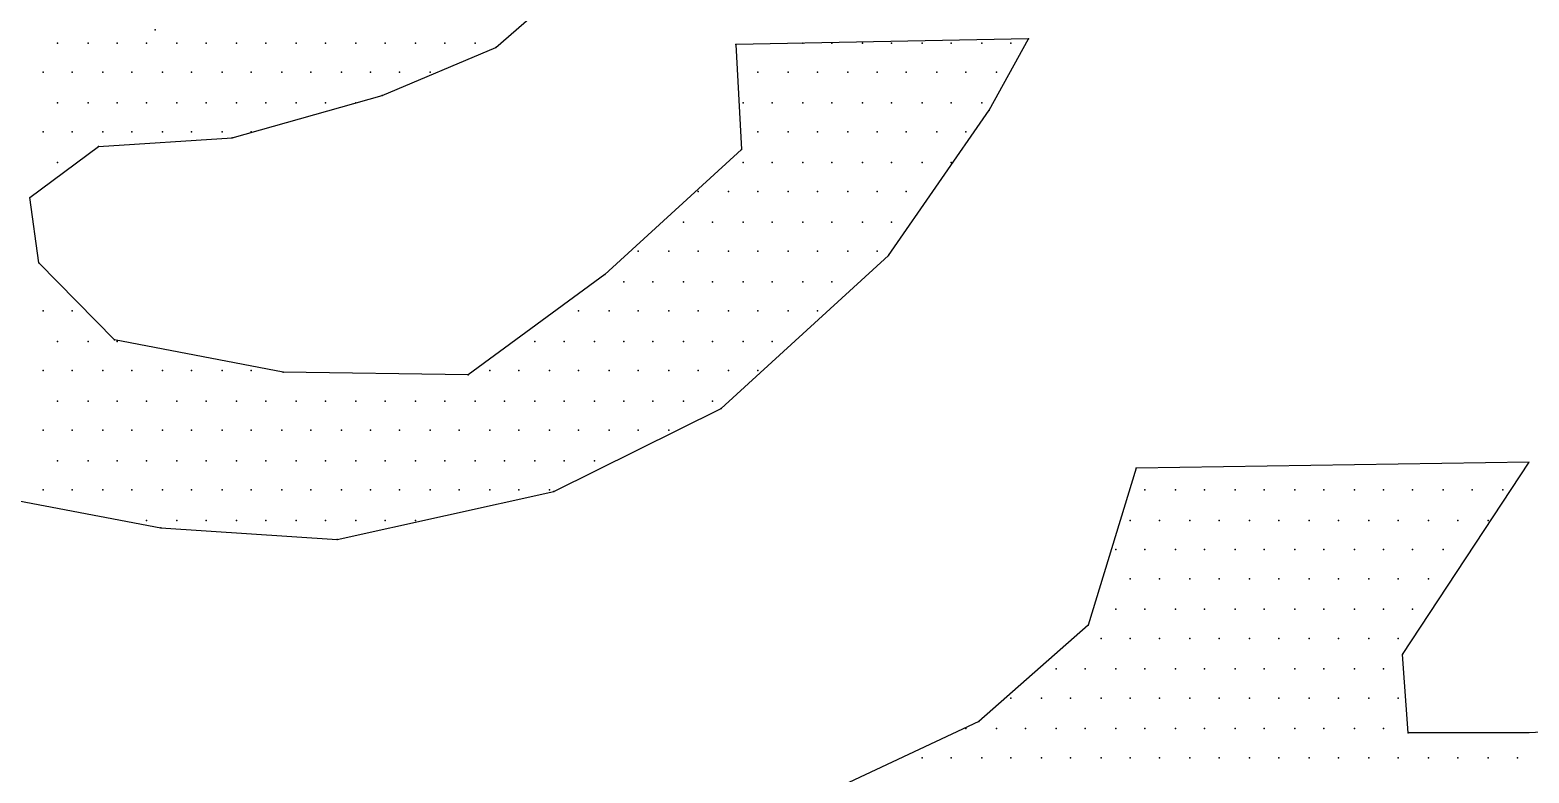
# Model space of a CAD drawing. Extents: x 180421 to 182279, y 668879 to 669787.
# Drawn here: x 181690.8 to 181696.23, y 669728.03 to 669730.72 of the extents above; entities that cross this region are included whole.
import ezdxf

# ---------------------------------------------------------------- set-up
doc = ezdxf.new("R2010")
doc.units = 0
doc.header["$LTSCALE"] = 2.5
doc.header["$MEASUREMENT"] = 0
doc.layers.add('KOTERET', color=1, linetype='CONTINUOUS')

msp = doc.modelspace()

# ---------------------------------------------------------------- linework, layer by layer
at = {"layer": 'KOTERET', "color": 1, "linetype": 'Continuous'}
msp.add_lwpolyline([(181659.6281, 669703.3352, 0.049045), (181670.0736, 669702.5857, 0.072972), (181685.3802, 669705.2459, 0.125195), (181695.1659, 669710.5821, 0.103069), (181700.5022, 669718.1035, 0.035565), (181700.8558, 669719.6289, 0.105225), (181700.613, 669724.2104, 0.105504), (181695.8363, 669731.4837, 0.107235), (181688.3729, 669736.2235, 0.064474), (181675.8901, 669739.6648, 0.055181), (181664.8007, 669739.9973, 0.081162), (181651.7742, 669737.3213, 0.05669), (181643.498, 669733.0354, 0.171614), (181637.4545, 669726.0102, 0.076301), (181636.5414, 669721.8932, 0.117637), (181638.0087, 669715.6122, 0.130118), (181642.7116, 669710.276, 0.070334), (181652.3812, 669705.1773, 0.047983), (181659.6281, 669703.3352)], format="xyb", dxfattribs=at)
at = {"layer": 'KOTERET', "color": 2, "linetype": 'Continuous'}
for points in [[(181692.4846, 669730.6603), (181692.8172, 669730.9506)], [(181690.8959, 669730.6761), (181690.8959, 669730.6761)], [(181691.0067, 669730.6761), (181691.0067, 669730.6761)], [(181691.1123, 669730.6761), (181691.1123, 669730.6761)], [(181691.2179, 669730.6761), (181691.2179, 669730.6761)], [(181691.3287, 669730.6761), (181691.3287, 669730.6761)], [(181691.4343, 669730.6761), (181691.4343, 669730.6761)], [(181691.5451, 669730.6761), (181691.5451, 669730.6761)], [(181691.6507, 669730.6761), (181691.6507, 669730.6761)], [(181691.7615, 669730.6761), (181691.7615, 669730.6761)], [(181691.8671, 669730.6761), (181691.8671, 669730.6761)], [(181691.9779, 669730.6761), (181691.9779, 669730.6761)], [(181692.0729, 669730.4861), (181692.4846, 669730.6603)], [(181692.0835, 669730.6761), (181692.0835, 669730.6761)], [(181692.1943, 669730.6761), (181692.1943, 669730.6761)], [(181692.2999, 669730.6761), (181692.2999, 669730.6761)], [(181692.4107, 669730.6761), (181692.4107, 669730.6761)], [(181694.4164, 669730.6919), (181693.3555, 669730.6708)], [(181693.3555, 669730.6708), (181693.3766, 669730.2908)], [(181693.5983, 669730.6761), (181693.5983, 669730.6761)], [(181693.7039, 669730.6761), (181693.7039, 669730.6761)], [(181693.8147, 669730.6761), (181693.8147, 669730.6761)], [(181693.9203, 669730.6761), (181693.9203, 669730.6761)], [(181694.0311, 669730.6761), (181694.0311, 669730.6761)], [(181694.1367, 669730.6761), (181694.1367, 669730.6761)], [(181694.2475, 669730.6761), (181694.2475, 669730.6761)], [(181694.2739, 669730.4333), (181694.4164, 669730.6919)], [(181694.3531, 669730.6761), (181694.3531, 669730.6761)], [(181694.4164, 669730.6919), (181694.4164, 669730.6919)], [(181690.8431, 669730.5705), (181690.8431, 669730.5705)], [(181690.9487, 669730.5705), (181690.9487, 669730.5705)], [(181691.0595, 669730.5705), (181691.0595, 669730.5705)], [(181691.1651, 669730.5705), (181691.1651, 669730.5705)], [(181691.2759, 669730.5705), (181691.2759, 669730.5705)], [(181691.3815, 669730.5705), (181691.3815, 669730.5705)], [(181691.4923, 669730.5705), (181691.4923, 669730.5705)], [(181691.5979, 669730.5705), (181691.5979, 669730.5705)], [(181691.7087, 669730.5705), (181691.7087, 669730.5705)], [(181691.8143, 669730.5705), (181691.8143, 669730.5705)], [(181691.9251, 669730.5705), (181691.9251, 669730.5705)], [(181692.0307, 669730.5705), (181692.0307, 669730.5705)], [(181692.1363, 669730.5705), (181692.1363, 669730.5705)], [(181692.2471, 669730.5705), (181692.2471, 669730.5705)], [(181693.4347, 669730.5705), (181693.4347, 669730.5705)], [(181693.5455, 669730.5705), (181693.5455, 669730.5705)], [(181693.6511, 669730.5705), (181693.6511, 669730.5705)], [(181693.7619, 669730.5705), (181693.7619, 669730.5705)], [(181693.8675, 669730.5705), (181693.8675, 669730.5705)], [(181693.9731, 669730.5705), (181693.9731, 669730.5705)], [(181694.0839, 669730.5705), (181694.0839, 669730.5705)], [(181694.1895, 669730.5705), (181694.1895, 669730.5705)], [(181694.3003, 669730.5705), (181694.3003, 669730.5705)], [(181690.8959, 669730.4597), (181690.8959, 669730.4597)], [(181691.0067, 669730.4597), (181691.0067, 669730.4597)], [(181691.1123, 669730.4597), (181691.1123, 669730.4597)], [(181691.2179, 669730.4597), (181691.2179, 669730.4597)], [(181691.3287, 669730.4597), (181691.3287, 669730.4597)], [(181691.4343, 669730.4597), (181691.4343, 669730.4597)], [(181691.5293, 669730.333), (181692.0729, 669730.4861)], [(181691.5451, 669730.4597), (181691.5451, 669730.4597)], [(181691.6507, 669730.4597), (181691.6507, 669730.4597)], [(181691.7615, 669730.4597), (181691.7615, 669730.4597)], [(181691.8671, 669730.4597), (181691.8671, 669730.4597)], [(181691.9779, 669730.4597), (181691.9779, 669730.4597)], [(181693.3819, 669730.4597), (181693.3819, 669730.4597)], [(181693.4875, 669730.4597), (181693.4875, 669730.4597)], [(181693.5983, 669730.4597), (181693.5983, 669730.4597)], [(181693.7039, 669730.4597), (181693.7039, 669730.4597)], [(181693.8147, 669730.4597), (181693.8147, 669730.4597)], [(181693.9203, 669730.4597), (181693.9203, 669730.4597)], [(181694.0311, 669730.4597), (181694.0311, 669730.4597)], [(181694.1367, 669730.4597), (181694.1367, 669730.4597)], [(181694.2475, 669730.4597), (181694.2475, 669730.4597)], [(181693.9097, 669729.9055), (181694.2739, 669730.4333)], [(181690.8431, 669730.3541), (181690.8431, 669730.3541)], [(181690.9487, 669730.3541), (181690.9487, 669730.3541)], [(181691.0437, 669730.3014), (181691.5293, 669730.333)], [(181691.0595, 669730.3541), (181691.0595, 669730.3541)], [(181691.1651, 669730.3541), (181691.1651, 669730.3541)], [(181691.2759, 669730.3541), (181691.2759, 669730.3541)], [(181691.3815, 669730.3541), (181691.3815, 669730.3541)], [(181691.4923, 669730.3541), (181691.4923, 669730.3541)], [(181691.5979, 669730.3541), (181691.5979, 669730.3541)], [(181693.4347, 669730.3541), (181693.4347, 669730.3541)], [(181693.5455, 669730.3541), (181693.5455, 669730.3541)], [(181693.6511, 669730.3541), (181693.6511, 669730.3541)], [(181693.7619, 669730.3541), (181693.7619, 669730.3541)], [(181693.8675, 669730.3541), (181693.8675, 669730.3541)], [(181693.9731, 669730.3541), (181693.9731, 669730.3541)], [(181694.0839, 669730.3541), (181694.0839, 669730.3541)], [(181694.1895, 669730.3541), (181694.1895, 669730.3541)], [(181690.7956, 669730.1166), (181691.0437, 669730.3014)], [(181693.3766, 669730.2908), (181692.8805, 669729.8369)], [(181690.8959, 669730.2433), (181690.8959, 669730.2433)], [(181693.3819, 669730.2433), (181693.3819, 669730.2433)], [(181693.4875, 669730.2433), (181693.4875, 669730.2433)], [(181693.5983, 669730.2433), (181693.5983, 669730.2433)], [(181693.7039, 669730.2433), (181693.7039, 669730.2433)], [(181693.8147, 669730.2433), (181693.8147, 669730.2433)], [(181693.9203, 669730.2433), (181693.9203, 669730.2433)], [(181694.0311, 669730.2433), (181694.0311, 669730.2433)], [(181694.1367, 669730.2433), (181694.1367, 669730.2433)], [(181690.8273, 669729.8791), (181690.7956, 669730.1166)], [(181693.2183, 669730.1377), (181693.2183, 669730.1377)], [(181693.3291, 669730.1377), (181693.3291, 669730.1377)], [(181693.4347, 669730.1377), (181693.4347, 669730.1377)], [(181693.5455, 669730.1377), (181693.5455, 669730.1377)], [(181693.6511, 669730.1377), (181693.6511, 669730.1377)], [(181693.7619, 669730.1377), (181693.7619, 669730.1377)], [(181693.8675, 669730.1377), (181693.8675, 669730.1377)], [(181693.9731, 669730.1377), (181693.9731, 669730.1377)], [(181693.1655, 669730.0269), (181693.1655, 669730.0269)], [(181693.2711, 669730.0269), (181693.2711, 669730.0269)], [(181693.3819, 669730.0269), (181693.3819, 669730.0269)], [(181693.4875, 669730.0269), (181693.4875, 669730.0269)], [(181693.5983, 669730.0269), (181693.5983, 669730.0269)], [(181693.7039, 669730.0269), (181693.7039, 669730.0269)], [(181693.8147, 669730.0269), (181693.8147, 669730.0269)], [(181693.9203, 669730.0269), (181693.9203, 669730.0269)], [(181693.0019, 669729.9213), (181693.0019, 669729.9213)], [(181693.1127, 669729.9213), (181693.1127, 669729.9213)], [(181693.2183, 669729.9213), (181693.2183, 669729.9213)], [(181693.3027, 669729.3513), (181693.9097, 669729.9055)], [(181693.3291, 669729.9213), (181693.3291, 669729.9213)], [(181693.4347, 669729.9213), (181693.4347, 669729.9213)], [(181693.5455, 669729.9213), (181693.5455, 669729.9213)], [(181693.6511, 669729.9213), (181693.6511, 669729.9213)], [(181693.7619, 669729.9213), (181693.7619, 669729.9213)], [(181693.8675, 669729.9213), (181693.8675, 669729.9213)], [(181691.1018, 669729.5994), (181690.8273, 669729.8791)], [(181692.8805, 669729.8369), (181692.3843, 669729.4727)], [(181692.9491, 669729.8105), (181692.9491, 669729.8105)], [(181693.0547, 669729.8105), (181693.0547, 669729.8105)], [(181693.1655, 669729.8105), (181693.1655, 669729.8105)], [(181693.2711, 669729.8105), (181693.2711, 669729.8105)], [(181693.3819, 669729.8105), (181693.3819, 669729.8105)], [(181693.4875, 669729.8105), (181693.4875, 669729.8105)], [(181693.5983, 669729.8105), (181693.5983, 669729.8105)], [(181693.7039, 669729.8105), (181693.7039, 669729.8105)], [(181690.8431, 669729.7049), (181690.8431, 669729.7049)], [(181690.9487, 669729.7049), (181690.9487, 669729.7049)], [(181692.7855, 669729.7049), (181692.7855, 669729.7049)], [(181692.8963, 669729.7049), (181692.8963, 669729.7049)], [(181693.0019, 669729.7049), (181693.0019, 669729.7049)], [(181693.1127, 669729.7049), (181693.1127, 669729.7049)], [(181693.2183, 669729.7049), (181693.2183, 669729.7049)], [(181693.3291, 669729.7049), (181693.3291, 669729.7049)], [(181693.4347, 669729.7049), (181693.4347, 669729.7049)], [(181693.5455, 669729.7049), (181693.5455, 669729.7049)], [(181693.6511, 669729.7049), (181693.6511, 669729.7049)], [(181690.8959, 669729.5941), (181690.8959, 669729.5941)], [(181691.0067, 669729.5941), (181691.0067, 669729.5941)], [(181691.714, 669729.4832), (181691.1018, 669729.5994)], [(181691.1123, 669729.5941), (181691.1123, 669729.5941)], [(181692.6271, 669729.5941), (181692.6271, 669729.5941)], [(181692.7327, 669729.5941), (181692.7327, 669729.5941)], [(181692.8435, 669729.5941), (181692.8435, 669729.5941)], [(181692.9491, 669729.5941), (181692.9491, 669729.5941)], [(181693.0547, 669729.5941), (181693.0547, 669729.5941)], [(181693.1655, 669729.5941), (181693.1655, 669729.5941)], [(181693.2711, 669729.5941), (181693.2711, 669729.5941)], [(181693.3819, 669729.5941), (181693.3819, 669729.5941)], [(181693.4875, 669729.5941), (181693.4875, 669729.5941)], [(181690.8431, 669729.4885), (181690.8431, 669729.4885)], [(181690.9487, 669729.4885), (181690.9487, 669729.4885)], [(181691.0595, 669729.4885), (181691.0595, 669729.4885)], [(181691.1651, 669729.4885), (181691.1651, 669729.4885)], [(181691.2759, 669729.4885), (181691.2759, 669729.4885)], [(181691.3815, 669729.4885), (181691.3815, 669729.4885)], [(181691.4923, 669729.4885), (181691.4923, 669729.4885)], [(181691.5979, 669729.4885), (181691.5979, 669729.4885)], [(181692.3843, 669729.4727), (181691.714, 669729.4832)], [(181692.4635, 669729.4885), (181692.4635, 669729.4885)], [(181692.5691, 669729.4885), (181692.5691, 669729.4885)], [(181692.6799, 669729.4885), (181692.6799, 669729.4885)], [(181692.7855, 669729.4885), (181692.7855, 669729.4885)], [(181692.8963, 669729.4885), (181692.8963, 669729.4885)], [(181693.0019, 669729.4885), (181693.0019, 669729.4885)], [(181693.1127, 669729.4885), (181693.1127, 669729.4885)], [(181693.2183, 669729.4885), (181693.2183, 669729.4885)], [(181693.3291, 669729.4885), (181693.3291, 669729.4885)], [(181693.4347, 669729.4885), (181693.4347, 669729.4885)], [(181690.8959, 669729.3777), (181690.8959, 669729.3777)], [(181691.0067, 669729.3777), (181691.0067, 669729.3777)], [(181691.1123, 669729.3777), (181691.1123, 669729.3777)], [(181691.2179, 669729.3777), (181691.2179, 669729.3777)], [(181691.3287, 669729.3777), (181691.3287, 669729.3777)], [(181691.4343, 669729.3777), (181691.4343, 669729.3777)], [(181691.5451, 669729.3777), (181691.5451, 669729.3777)], [(181691.6507, 669729.3777), (181691.6507, 669729.3777)], [(181691.7615, 669729.3777), (181691.7615, 669729.3777)], [(181691.8671, 669729.3777), (181691.8671, 669729.3777)], [(181691.9779, 669729.3777), (181691.9779, 669729.3777)], [(181692.0835, 669729.3777), (181692.0835, 669729.3777)], [(181692.1943, 669729.3777), (181692.1943, 669729.3777)], [(181692.2999, 669729.3777), (181692.2999, 669729.3777)], [(181692.4107, 669729.3777), (181692.4107, 669729.3777)], [(181692.5163, 669729.3777), (181692.5163, 669729.3777)], [(181692.6271, 669729.3777), (181692.6271, 669729.3777)], [(181692.6958, 669729.0504), (181693.3027, 669729.3513)], [(181692.7327, 669729.3777), (181692.7327, 669729.3777)], [(181692.8435, 669729.3777), (181692.8435, 669729.3777)], [(181692.9491, 669729.3777), (181692.9491, 669729.3777)], [(181693.0547, 669729.3777), (181693.0547, 669729.3777)], [(181693.1655, 669729.3777), (181693.1655, 669729.3777)], [(181693.2711, 669729.3777), (181693.2711, 669729.3777)], [(181690.8431, 669729.2721), (181690.8431, 669729.2721)], [(181690.9487, 669729.2721), (181690.9487, 669729.2721)], [(181691.0595, 669729.2721), (181691.0595, 669729.2721)], [(181691.1651, 669729.2721), (181691.1651, 669729.2721)], [(181691.2759, 669729.2721), (181691.2759, 669729.2721)], [(181691.3815, 669729.2721), (181691.3815, 669729.2721)], [(181691.4923, 669729.2721), (181691.4923, 669729.2721)], [(181691.5979, 669729.2721), (181691.5979, 669729.2721)], [(181691.7087, 669729.2721), (181691.7087, 669729.2721)], [(181691.8143, 669729.2721), (181691.8143, 669729.2721)], [(181691.9251, 669729.2721), (181691.9251, 669729.2721)], [(181692.0307, 669729.2721), (181692.0307, 669729.2721)], [(181692.1363, 669729.2721), (181692.1363, 669729.2721)], [(181692.2471, 669729.2721), (181692.2471, 669729.2721)], [(181692.3527, 669729.2721), (181692.3527, 669729.2721)], [(181692.4635, 669729.2721), (181692.4635, 669729.2721)], [(181692.5691, 669729.2721), (181692.5691, 669729.2721)], [(181692.6799, 669729.2721), (181692.6799, 669729.2721)], [(181692.7855, 669729.2721), (181692.7855, 669729.2721)], [(181692.8963, 669729.2721), (181692.8963, 669729.2721)], [(181693.0019, 669729.2721), (181693.0019, 669729.2721)], [(181693.1127, 669729.2721), (181693.1127, 669729.2721)], [(181690.8959, 669729.1613), (181690.8959, 669729.1613)], [(181691.0067, 669729.1613), (181691.0067, 669729.1613)], [(181691.1123, 669729.1613), (181691.1123, 669729.1613)], [(181691.2179, 669729.1613), (181691.2179, 669729.1613)], [(181691.3287, 669729.1613), (181691.3287, 669729.1613)], [(181691.4343, 669729.1613), (181691.4343, 669729.1613)], [(181691.5451, 669729.1613), (181691.5451, 669729.1613)], [(181691.6507, 669729.1613), (181691.6507, 669729.1613)], [(181691.7615, 669729.1613), (181691.7615, 669729.1613)], [(181691.8671, 669729.1613), (181691.8671, 669729.1613)], [(181691.9779, 669729.1613), (181691.9779, 669729.1613)], [(181692.0835, 669729.1613), (181692.0835, 669729.1613)], [(181692.1943, 669729.1613), (181692.1943, 669729.1613)], [(181692.2999, 669729.1613), (181692.2999, 669729.1613)], [(181692.4107, 669729.1613), (181692.4107, 669729.1613)], [(181692.5163, 669729.1613), (181692.5163, 669729.1613)], [(181692.6271, 669729.1613), (181692.6271, 669729.1613)], [(181692.7327, 669729.1613), (181692.7327, 669729.1613)], [(181692.8435, 669729.1613), (181692.8435, 669729.1613)], [(181694.807, 669729.1349), (181694.6328, 669728.5648)], [(181696.2321, 669729.156), (181694.807, 669729.1349)], [(181695.7729, 669728.4593), (181696.2321, 669729.156)], [(181690.6267, 669729.0399), (181691.2707, 669728.9185)], [(181690.8431, 669729.0557), (181690.8431, 669729.0557)], [(181690.9487, 669729.0557), (181690.9487, 669729.0557)], [(181691.0595, 669729.0557), (181691.0595, 669729.0557)], [(181691.1651, 669729.0557), (181691.1651, 669729.0557)], [(181691.2759, 669729.0557), (181691.2759, 669729.0557)], [(181691.3815, 669729.0557), (181691.3815, 669729.0557)], [(181691.4923, 669729.0557), (181691.4923, 669729.0557)], [(181691.5979, 669729.0557), (181691.5979, 669729.0557)], [(181691.7087, 669729.0557), (181691.7087, 669729.0557)], [(181691.8143, 669729.0557), (181691.8143, 669729.0557)], [(181691.9093, 669728.8763), (181692.6958, 669729.0504)], [(181691.9251, 669729.0557), (181691.9251, 669729.0557)], [(181692.0307, 669729.0557), (181692.0307, 669729.0557)], [(181692.1363, 669729.0557), (181692.1363, 669729.0557)], [(181692.2471, 669729.0557), (181692.2471, 669729.0557)], [(181692.3527, 669729.0557), (181692.3527, 669729.0557)], [(181692.4635, 669729.0557), (181692.4635, 669729.0557)], [(181692.5691, 669729.0557), (181692.5691, 669729.0557)], [(181692.6799, 669729.0557), (181692.6799, 669729.0557)], [(181694.8387, 669729.0557), (181694.8387, 669729.0557)], [(181694.9495, 669729.0557), (181694.9495, 669729.0557)], [(181695.0551, 669729.0557), (181695.0551, 669729.0557)], [(181695.1659, 669729.0557), (181695.1659, 669729.0557)], [(181695.2715, 669729.0557), (181695.2715, 669729.0557)], [(181695.3823, 669729.0557), (181695.3823, 669729.0557)], [(181695.4879, 669729.0557), (181695.4879, 669729.0557)], [(181695.5987, 669729.0557), (181695.5987, 669729.0557)], [(181695.7043, 669729.0557), (181695.7043, 669729.0557)], [(181695.8099, 669729.0557), (181695.8099, 669729.0557)], [(181695.9207, 669729.0557), (181695.9207, 669729.0557)], [(181696.0263, 669729.0557), (181696.0263, 669729.0557)], [(181696.1371, 669729.0557), (181696.1371, 669729.0557)], [(181691.2179, 669728.9449), (181691.2179, 669728.9449)], [(181691.2707, 669728.9185), (181691.9093, 669728.8763)], [(181691.3287, 669728.9449), (181691.3287, 669728.9449)], [(181691.4343, 669728.9449), (181691.4343, 669728.9449)], [(181691.5451, 669728.9449), (181691.5451, 669728.9449)], [(181691.6507, 669728.9449), (181691.6507, 669728.9449)], [(181691.7615, 669728.9449), (181691.7615, 669728.9449)], [(181691.8671, 669728.9449), (181691.8671, 669728.9449)], [(181691.9779, 669728.9449), (181691.9779, 669728.9449)], [(181692.0835, 669728.9449), (181692.0835, 669728.9449)], [(181692.1943, 669728.9449), (181692.1943, 669728.9449)], [(181694.7859, 669728.9449), (181694.7859, 669728.9449)], [(181694.8915, 669728.9449), (181694.8915, 669728.9449)], [(181695.0023, 669728.9449), (181695.0023, 669728.9449)], [(181695.1079, 669728.9449), (181695.1079, 669728.9449)], [(181695.2187, 669728.9449), (181695.2187, 669728.9449)], [(181695.3243, 669728.9449), (181695.3243, 669728.9449)], [(181695.4351, 669728.9449), (181695.4351, 669728.9449)], [(181695.5407, 669728.9449), (181695.5407, 669728.9449)], [(181695.6515, 669728.9449), (181695.6515, 669728.9449)], [(181695.7571, 669728.9449), (181695.7571, 669728.9449)], [(181695.8679, 669728.9449), (181695.8679, 669728.9449)], [(181695.9735, 669728.9449), (181695.9735, 669728.9449)], [(181696.0843, 669728.9449), (181696.0843, 669728.9449)], [(181694.7331, 669728.8393), (181694.7331, 669728.8393)], [(181694.8387, 669728.8393), (181694.8387, 669728.8393)], [(181694.9495, 669728.8393), (181694.9495, 669728.8393)], [(181695.0551, 669728.8393), (181695.0551, 669728.8393)], [(181695.1659, 669728.8393), (181695.1659, 669728.8393)], [(181695.2715, 669728.8393), (181695.2715, 669728.8393)], [(181695.3823, 669728.8393), (181695.3823, 669728.8393)], [(181695.4879, 669728.8393), (181695.4879, 669728.8393)], [(181695.5987, 669728.8393), (181695.5987, 669728.8393)], [(181695.7043, 669728.8393), (181695.7043, 669728.8393)], [(181695.8099, 669728.8393), (181695.8099, 669728.8393)], [(181695.9207, 669728.8393), (181695.9207, 669728.8393)], [(181694.7859, 669728.7337), (181694.7859, 669728.7337)], [(181694.8915, 669728.7337), (181694.8915, 669728.7337)], [(181695.0023, 669728.7337), (181695.0023, 669728.7337)], [(181695.1079, 669728.7337), (181695.1079, 669728.7337)], [(181695.2187, 669728.7337), (181695.2187, 669728.7337)], [(181695.3243, 669728.7337), (181695.3243, 669728.7337)], [(181695.4351, 669728.7337), (181695.4351, 669728.7337)], [(181695.5407, 669728.7337), (181695.5407, 669728.7337)], [(181695.6515, 669728.7337), (181695.6515, 669728.7337)], [(181695.7571, 669728.7337), (181695.7571, 669728.7337)], [(181695.8679, 669728.7337), (181695.8679, 669728.7337)], [(181694.7331, 669728.6229), (181694.7331, 669728.6229)], [(181694.8387, 669728.6229), (181694.8387, 669728.6229)], [(181694.9495, 669728.6229), (181694.9495, 669728.6229)], [(181695.0551, 669728.6229), (181695.0551, 669728.6229)], [(181695.1659, 669728.6229), (181695.1659, 669728.6229)], [(181695.2715, 669728.6229), (181695.2715, 669728.6229)], [(181695.3823, 669728.6229), (181695.3823, 669728.6229)], [(181695.4879, 669728.6229), (181695.4879, 669728.6229)], [(181695.5987, 669728.6229), (181695.5987, 669728.6229)], [(181695.7043, 669728.6229), (181695.7043, 669728.6229)], [(181695.8099, 669728.6229), (181695.8099, 669728.6229)], [(181694.6328, 669728.5648), (181694.237, 669728.2165)], [(181694.6803, 669728.5173), (181694.6803, 669728.5173)], [(181694.7859, 669728.5173), (181694.7859, 669728.5173)], [(181694.8915, 669728.5173), (181694.8915, 669728.5173)], [(181695.0023, 669728.5173), (181695.0023, 669728.5173)], [(181695.1079, 669728.5173), (181695.1079, 669728.5173)], [(181695.2187, 669728.5173), (181695.2187, 669728.5173)], [(181695.3243, 669728.5173), (181695.3243, 669728.5173)], [(181695.4351, 669728.5173), (181695.4351, 669728.5173)], [(181695.5407, 669728.5173), (181695.5407, 669728.5173)], [(181695.6515, 669728.5173), (181695.6515, 669728.5173)], [(181695.7571, 669728.5173), (181695.7571, 669728.5173)], [(181695.794, 669728.1743), (181695.7729, 669728.4593)], [(181694.5167, 669728.4065), (181694.5167, 669728.4065)], [(181694.6223, 669728.4065), (181694.6223, 669728.4065)], [(181694.7331, 669728.4065), (181694.7331, 669728.4065)], [(181694.8387, 669728.4065), (181694.8387, 669728.4065)], [(181694.9495, 669728.4065), (181694.9495, 669728.4065)], [(181695.0551, 669728.4065), (181695.0551, 669728.4065)], [(181695.1659, 669728.4065), (181695.1659, 669728.4065)], [(181695.2715, 669728.4065), (181695.2715, 669728.4065)], [(181695.3823, 669728.4065), (181695.3823, 669728.4065)], [(181695.4879, 669728.4065), (181695.4879, 669728.4065)], [(181695.5987, 669728.4065), (181695.5987, 669728.4065)], [(181695.7043, 669728.4065), (181695.7043, 669728.4065)], [(181694.3531, 669728.3009), (181694.3531, 669728.3009)], [(181694.4639, 669728.3009), (181694.4639, 669728.3009)], [(181694.5695, 669728.3009), (181694.5695, 669728.3009)], [(181694.6803, 669728.3009), (181694.6803, 669728.3009)], [(181694.7859, 669728.3009), (181694.7859, 669728.3009)], [(181694.8915, 669728.3009), (181694.8915, 669728.3009)], [(181695.0023, 669728.3009), (181695.0023, 669728.3009)], [(181695.1079, 669728.3009), (181695.1079, 669728.3009)], [(181695.2187, 669728.3009), (181695.2187, 669728.3009)], [(181695.3243, 669728.3009), (181695.3243, 669728.3009)], [(181695.4351, 669728.3009), (181695.4351, 669728.3009)], [(181695.5407, 669728.3009), (181695.5407, 669728.3009)], [(181695.6515, 669728.3009), (181695.6515, 669728.3009)], [(181695.7571, 669728.3009), (181695.7571, 669728.3009)], [(181694.237, 669728.2165), (181693.4505, 669727.847)], [(181694.1895, 669728.1901), (181694.1895, 669728.1901)], [(181694.3003, 669728.1901), (181694.3003, 669728.1901)], [(181694.4059, 669728.1901), (181694.4059, 669728.1901)], [(181694.5167, 669728.1901), (181694.5167, 669728.1901)], [(181694.6223, 669728.1901), (181694.6223, 669728.1901)], [(181694.7331, 669728.1901), (181694.7331, 669728.1901)], [(181694.8387, 669728.1901), (181694.8387, 669728.1901)], [(181694.9495, 669728.1901), (181694.9495, 669728.1901)], [(181695.0551, 669728.1901), (181695.0551, 669728.1901)], [(181695.1659, 669728.1901), (181695.1659, 669728.1901)], [(181695.2715, 669728.1901), (181695.2715, 669728.1901)], [(181695.3823, 669728.1901), (181695.3823, 669728.1901)], [(181695.4879, 669728.1901), (181695.4879, 669728.1901)], [(181695.5987, 669728.1901), (181695.5987, 669728.1901)], [(181695.7043, 669728.1901), (181695.7043, 669728.1901)], [(181695.794, 669728.1743), (181695.794, 669728.1743)], [(181695.794, 669728.1743), (181695.794, 669728.1743)], [(181696.2321, 669728.1743), (181695.794, 669728.1743)], [(181696.628, 669728.1954), (181696.2321, 669728.1743)], [(181694.0311, 669728.0845), (181694.0311, 669728.0845)], [(181694.1367, 669728.0845), (181694.1367, 669728.0845)], [(181694.2475, 669728.0845), (181694.2475, 669728.0845)], [(181694.3531, 669728.0845), (181694.3531, 669728.0845)], [(181694.4639, 669728.0845), (181694.4639, 669728.0845)], [(181694.5695, 669728.0845), (181694.5695, 669728.0845)], [(181694.6803, 669728.0845), (181694.6803, 669728.0845)], [(181694.7859, 669728.0845), (181694.7859, 669728.0845)], [(181694.8915, 669728.0845), (181694.8915, 669728.0845)], [(181695.0023, 669728.0845), (181695.0023, 669728.0845)], [(181695.1079, 669728.0845), (181695.1079, 669728.0845)], [(181695.2187, 669728.0845), (181695.2187, 669728.0845)], [(181695.3243, 669728.0845), (181695.3243, 669728.0845)], [(181695.4351, 669728.0845), (181695.4351, 669728.0845)], [(181695.5407, 669728.0845), (181695.5407, 669728.0845)], [(181695.6515, 669728.0845), (181695.6515, 669728.0845)], [(181695.7571, 669728.0845), (181695.7571, 669728.0845)], [(181695.8679, 669728.0845), (181695.8679, 669728.0845)], [(181695.9735, 669728.0845), (181695.9735, 669728.0845)], [(181696.0843, 669728.0845), (181696.0843, 669728.0845)], [(181696.1899, 669728.0845), (181696.1899, 669728.0845)]]:
    msp.add_lwpolyline(points, dxfattribs=at)
at = {"layer": 'KOTERET', "color": 1}
for p in [(181691.2495, 669730.7236), (181691.2495, 669730.7236), (181690.8959, 669730.6761), (181690.8959, 669730.6761), (181691.0067, 669730.6761), (181691.0067, 669730.6761), (181691.1123, 669730.6761), (181691.1123, 669730.6761), (181691.2179, 669730.6761), (181691.2179, 669730.6761), (181691.3287, 669730.6761), (181691.3287, 669730.6761), (181691.4343, 669730.6761), (181691.4343, 669730.6761), (181691.5451, 669730.6761), (181691.5451, 669730.6761), (181691.6507, 669730.6761), (181691.6507, 669730.6761), (181691.7615, 669730.6761), (181691.7615, 669730.6761), (181691.8671, 669730.6761), (181691.8671, 669730.6761), (181691.9779, 669730.6761), (181691.9779, 669730.6761), (181692.0835, 669730.6761), (181692.0835, 669730.6761), (181692.1943, 669730.6761), (181692.1943, 669730.6761), (181692.2999, 669730.6761), (181692.2999, 669730.6761), (181692.4107, 669730.6761), (181692.4107, 669730.6761), (181692.4846, 669730.6603), (181692.4846, 669730.6603), (181693.3555, 669730.6708), (181693.3555, 669730.6708), (181693.5983, 669730.6761), (181693.5983, 669730.6761), (181693.7039, 669730.6761), (181693.7039, 669730.6761), (181693.8147, 669730.6761), (181693.8147, 669730.6761), (181693.9203, 669730.6761), (181693.9203, 669730.6761), (181694.0311, 669730.6761), (181694.0311, 669730.6761), (181694.1367, 669730.6761), (181694.1367, 669730.6761), (181694.2475, 669730.6761), (181694.2475, 669730.6761), (181694.3531, 669730.6761), (181694.3531, 669730.6761), (181694.4164, 669730.6919), (181694.4164, 669730.6919), (181694.4164, 669730.6919), (181694.4164, 669730.6919), (181690.8431, 669730.5705), (181690.8431, 669730.5705), (181690.9487, 669730.5705), (181690.9487, 669730.5705), (181691.0595, 669730.5705), (181691.0595, 669730.5705), (181691.1651, 669730.5705), (181691.1651, 669730.5705), (181691.2759, 669730.5705), (181691.2759, 669730.5705), (181691.3815, 669730.5705), (181691.3815, 669730.5705), (181691.4923, 669730.5705), (181691.4923, 669730.5705), (181691.5979, 669730.5705), (181691.5979, 669730.5705), (181691.7087, 669730.5705), (181691.7087, 669730.5705), (181691.8143, 669730.5705), (181691.8143, 669730.5705), (181691.9251, 669730.5705), (181691.9251, 669730.5705), (181692.0307, 669730.5705), (181692.0307, 669730.5705), (181692.1363, 669730.5705), (181692.1363, 669730.5705), (181692.2471, 669730.5705), (181692.2471, 669730.5705), (181693.4347, 669730.5705), (181693.4347, 669730.5705), (181693.5455, 669730.5705), (181693.5455, 669730.5705), (181693.6511, 669730.5705), (181693.6511, 669730.5705), (181693.7619, 669730.5705), (181693.7619, 669730.5705), (181693.8675, 669730.5705), (181693.8675, 669730.5705), (181693.9731, 669730.5705), (181693.9731, 669730.5705), (181694.0839, 669730.5705), (181694.0839, 669730.5705), (181694.1895, 669730.5705), (181694.1895, 669730.5705), (181694.3003, 669730.5705), (181694.3003, 669730.5705), (181690.8959, 669730.4597), (181690.8959, 669730.4597), (181691.0067, 669730.4597), (181691.0067, 669730.4597), (181691.1123, 669730.4597), (181691.1123, 669730.4597), (181691.2179, 669730.4597), (181691.2179, 669730.4597), (181691.3287, 669730.4597), (181691.3287, 669730.4597), (181691.4343, 669730.4597), (181691.4343, 669730.4597), (181691.5451, 669730.4597), (181691.5451, 669730.4597), (181691.6507, 669730.4597), (181691.6507, 669730.4597), (181691.7615, 669730.4597), (181691.7615, 669730.4597), (181691.8671, 669730.4597), (181691.8671, 669730.4597), (181691.9779, 669730.4597), (181691.9779, 669730.4597), (181692.0729, 669730.4861), (181692.0729, 669730.4861), (181693.3819, 669730.4597), (181693.3819, 669730.4597), (181693.4875, 669730.4597), (181693.4875, 669730.4597), (181693.5983, 669730.4597), (181693.5983, 669730.4597), (181693.7039, 669730.4597), (181693.7039, 669730.4597), (181693.8147, 669730.4597), (181693.8147, 669730.4597), (181693.9203, 669730.4597), (181693.9203, 669730.4597), (181694.0311, 669730.4597), (181694.0311, 669730.4597), (181694.1367, 669730.4597), (181694.1367, 669730.4597), (181694.2475, 669730.4597), (181694.2475, 669730.4597), (181694.2739, 669730.4333), (181694.2739, 669730.4333), (181690.8431, 669730.3541), (181690.8431, 669730.3541), (181690.9487, 669730.3541), (181690.9487, 669730.3541), (181691.0595, 669730.3541), (181691.0595, 669730.3541), (181691.1651, 669730.3541), (181691.1651, 669730.3541), (181691.2759, 669730.3541), (181691.2759, 669730.3541), (181691.3815, 669730.3541), (181691.3815, 669730.3541), (181691.4923, 669730.3541), (181691.4923, 669730.3541), (181691.5293, 669730.333), (181691.5293, 669730.333), (181691.5979, 669730.3541), (181691.5979, 669730.3541), (181693.4347, 669730.3541), (181693.4347, 669730.3541), (181693.5455, 669730.3541), (181693.5455, 669730.3541), (181693.6511, 669730.3541), (181693.6511, 669730.3541), (181693.7619, 669730.3541), (181693.7619, 669730.3541), (181693.8675, 669730.3541), (181693.8675, 669730.3541), (181693.9731, 669730.3541), (181693.9731, 669730.3541), (181694.0839, 669730.3541), (181694.0839, 669730.3541), (181694.1895, 669730.3541), (181694.1895, 669730.3541), (181691.0437, 669730.3014), (181691.0437, 669730.3014), (181693.3766, 669730.2908), (181693.3766, 669730.2908), (181690.8959, 669730.2433), (181690.8959, 669730.2433), (181693.3819, 669730.2433), (181693.3819, 669730.2433), (181693.4875, 669730.2433), (181693.4875, 669730.2433), (181693.5983, 669730.2433), (181693.5983, 669730.2433), (181693.7039, 669730.2433), (181693.7039, 669730.2433), (181693.8147, 669730.2433), (181693.8147, 669730.2433), (181693.9203, 669730.2433), (181693.9203, 669730.2433), (181694.0311, 669730.2433), (181694.0311, 669730.2433), (181694.1367, 669730.2433), (181694.1367, 669730.2433), (181693.2183, 669730.1377), (181693.2183, 669730.1377), (181693.3291, 669730.1377), (181693.3291, 669730.1377), (181693.4347, 669730.1377), (181693.4347, 669730.1377), (181693.5455, 669730.1377), (181693.5455, 669730.1377), (181693.6511, 669730.1377), (181693.6511, 669730.1377), (181693.7619, 669730.1377), (181693.7619, 669730.1377), (181693.8675, 669730.1377), (181693.8675, 669730.1377), (181693.9731, 669730.1377), (181693.9731, 669730.1377), (181693.1655, 669730.0269), (181693.1655, 669730.0269), (181693.2711, 669730.0269), (181693.2711, 669730.0269), (181693.3819, 669730.0269), (181693.3819, 669730.0269), (181693.4875, 669730.0269), (181693.4875, 669730.0269), (181693.5983, 669730.0269), (181693.5983, 669730.0269), (181693.7039, 669730.0269), (181693.7039, 669730.0269), (181693.8147, 669730.0269), (181693.8147, 669730.0269), (181693.9203, 669730.0269), (181693.9203, 669730.0269), (181693.0019, 669729.9213), (181693.0019, 669729.9213), (181693.1127, 669729.9213), (181693.1127, 669729.9213), (181693.2183, 669729.9213), (181693.2183, 669729.9213), (181693.3291, 669729.9213), (181693.3291, 669729.9213), (181693.4347, 669729.9213), (181693.4347, 669729.9213), (181693.5455, 669729.9213), (181693.5455, 669729.9213), (181693.6511, 669729.9213), (181693.6511, 669729.9213), (181693.7619, 669729.9213), (181693.7619, 669729.9213), (181693.8675, 669729.9213), (181693.8675, 669729.9213), (181693.9097, 669729.9055), (181693.9097, 669729.9055), (181690.8273, 669729.8791), (181690.8273, 669729.8791), (181692.8805, 669729.8369), (181692.8805, 669729.8369), (181692.9491, 669729.8105), (181692.9491, 669729.8105), (181693.0547, 669729.8105), (181693.0547, 669729.8105), (181693.1655, 669729.8105), (181693.1655, 669729.8105), (181693.2711, 669729.8105), (181693.2711, 669729.8105), (181693.3819, 669729.8105), (181693.3819, 669729.8105), (181693.4875, 669729.8105), (181693.4875, 669729.8105), (181693.5983, 669729.8105), (181693.5983, 669729.8105), (181693.7039, 669729.8105), (181693.7039, 669729.8105), (181690.8431, 669729.7049), (181690.8431, 669729.7049), (181690.9487, 669729.7049), (181690.9487, 669729.7049), (181692.7855, 669729.7049), (181692.7855, 669729.7049), (181692.8963, 669729.7049), (181692.8963, 669729.7049), (181693.0019, 669729.7049), (181693.0019, 669729.7049), (181693.1127, 669729.7049), (181693.1127, 669729.7049), (181693.2183, 669729.7049), (181693.2183, 669729.7049), (181693.3291, 669729.7049), (181693.3291, 669729.7049), (181693.4347, 669729.7049), (181693.4347, 669729.7049), (181693.5455, 669729.7049), (181693.5455, 669729.7049), (181693.6511, 669729.7049), (181693.6511, 669729.7049), (181690.8959, 669729.5941), (181690.8959, 669729.5941), (181691.0067, 669729.5941), (181691.0067, 669729.5941), (181691.1018, 669729.5994), (181691.1018, 669729.5994), (181691.1123, 669729.5941), (181691.1123, 669729.5941), (181692.6271, 669729.5941), (181692.6271, 669729.5941), (181692.7327, 669729.5941), (181692.7327, 669729.5941), (181692.8435, 669729.5941), (181692.8435, 669729.5941), (181692.9491, 669729.5941), (181692.9491, 669729.5941), (181693.0547, 669729.5941), (181693.0547, 669729.5941), (181693.1655, 669729.5941), (181693.1655, 669729.5941), (181693.2711, 669729.5941), (181693.2711, 669729.5941), (181693.3819, 669729.5941), (181693.3819, 669729.5941), (181693.4875, 669729.5941), (181693.4875, 669729.5941), (181690.8431, 669729.4885), (181690.8431, 669729.4885), (181690.9487, 669729.4885), (181690.9487, 669729.4885), (181691.0595, 669729.4885), (181691.0595, 669729.4885), (181691.1651, 669729.4885), (181691.1651, 669729.4885), (181691.2759, 669729.4885), (181691.2759, 669729.4885), (181691.3815, 669729.4885), (181691.3815, 669729.4885), (181691.4923, 669729.4885), (181691.4923, 669729.4885), (181691.5979, 669729.4885), (181691.5979, 669729.4885), (181691.714, 669729.4832), (181691.714, 669729.4832), (181692.3843, 669729.4727), (181692.3843, 669729.4727), (181692.4635, 669729.4885), (181692.4635, 669729.4885), (181692.5691, 669729.4885), (181692.5691, 669729.4885), (181692.6799, 669729.4885), (181692.6799, 669729.4885), (181692.7855, 669729.4885), (181692.7855, 669729.4885), (181692.8963, 669729.4885), (181692.8963, 669729.4885), (181693.0019, 669729.4885), (181693.0019, 669729.4885), (181693.1127, 669729.4885), (181693.1127, 669729.4885), (181693.2183, 669729.4885), (181693.2183, 669729.4885), (181693.3291, 669729.4885), (181693.3291, 669729.4885), (181693.4347, 669729.4885), (181693.4347, 669729.4885), (181690.8959, 669729.3777), (181690.8959, 669729.3777), (181691.0067, 669729.3777), (181691.0067, 669729.3777), (181691.1123, 669729.3777), (181691.1123, 669729.3777), (181691.2179, 669729.3777), (181691.2179, 669729.3777), (181691.3287, 669729.3777), (181691.3287, 669729.3777), (181691.4343, 669729.3777), (181691.4343, 669729.3777), (181691.5451, 669729.3777), (181691.5451, 669729.3777), (181691.6507, 669729.3777), (181691.6507, 669729.3777), (181691.7615, 669729.3777), (181691.7615, 669729.3777), (181691.8671, 669729.3777), (181691.8671, 669729.3777), (181691.9779, 669729.3777), (181691.9779, 669729.3777), (181692.0835, 669729.3777), (181692.0835, 669729.3777), (181692.1943, 669729.3777), (181692.1943, 669729.3777), (181692.2999, 669729.3777), (181692.2999, 669729.3777), (181692.4107, 669729.3777), (181692.4107, 669729.3777), (181692.5163, 669729.3777), (181692.5163, 669729.3777), (181692.6271, 669729.3777), (181692.6271, 669729.3777), (181692.7327, 669729.3777), (181692.7327, 669729.3777), (181692.8435, 669729.3777), (181692.8435, 669729.3777), (181692.9491, 669729.3777), (181692.9491, 669729.3777), (181693.0547, 669729.3777), (181693.0547, 669729.3777), (181693.1655, 669729.3777), (181693.1655, 669729.3777), (181693.2711, 669729.3777), (181693.2711, 669729.3777), (181693.3027, 669729.3513), (181693.3027, 669729.3513), (181690.8431, 669729.2721), (181690.8431, 669729.2721), (181690.9487, 669729.2721), (181690.9487, 669729.2721), (181691.0595, 669729.2721), (181691.0595, 669729.2721), (181691.1651, 669729.2721), (181691.1651, 669729.2721), (181691.2759, 669729.2721), (181691.2759, 669729.2721), (181691.3815, 669729.2721), (181691.3815, 669729.2721), (181691.4923, 669729.2721), (181691.4923, 669729.2721), (181691.5979, 669729.2721), (181691.5979, 669729.2721), (181691.7087, 669729.2721), (181691.7087, 669729.2721), (181691.8143, 669729.2721), (181691.8143, 669729.2721), (181691.9251, 669729.2721), (181691.9251, 669729.2721), (181692.0307, 669729.2721), (181692.0307, 669729.2721), (181692.1363, 669729.2721), (181692.1363, 669729.2721), (181692.2471, 669729.2721), (181692.2471, 669729.2721), (181692.3527, 669729.2721), (181692.3527, 669729.2721), (181692.4635, 669729.2721), (181692.4635, 669729.2721), (181692.5691, 669729.2721), (181692.5691, 669729.2721), (181692.6799, 669729.2721), (181692.6799, 669729.2721), (181692.7855, 669729.2721), (181692.7855, 669729.2721), (181692.8963, 669729.2721), (181692.8963, 669729.2721), (181693.0019, 669729.2721), (181693.0019, 669729.2721), (181693.1127, 669729.2721), (181693.1127, 669729.2721), (181690.8959, 669729.1613), (181690.8959, 669729.1613), (181691.0067, 669729.1613), (181691.0067, 669729.1613), (181691.1123, 669729.1613), (181691.1123, 669729.1613), (181691.2179, 669729.1613), (181691.2179, 669729.1613), (181691.3287, 669729.1613), (181691.3287, 669729.1613), (181691.4343, 669729.1613), (181691.4343, 669729.1613), (181691.5451, 669729.1613), (181691.5451, 669729.1613), (181691.6507, 669729.1613), (181691.6507, 669729.1613), (181691.7615, 669729.1613), (181691.7615, 669729.1613), (181691.8671, 669729.1613), (181691.8671, 669729.1613), (181691.9779, 669729.1613), (181691.9779, 669729.1613), (181692.0835, 669729.1613), (181692.0835, 669729.1613), (181692.1943, 669729.1613), (181692.1943, 669729.1613), (181692.2999, 669729.1613), (181692.2999, 669729.1613), (181692.4107, 669729.1613), (181692.4107, 669729.1613), (181692.5163, 669729.1613), (181692.5163, 669729.1613), (181692.6271, 669729.1613), (181692.6271, 669729.1613), (181692.7327, 669729.1613), (181692.7327, 669729.1613), (181692.8435, 669729.1613), (181692.8435, 669729.1613), (181694.807, 669729.1349), (181694.807, 669729.1349), (181690.8431, 669729.0557), (181690.8431, 669729.0557), (181690.9487, 669729.0557), (181690.9487, 669729.0557), (181691.0595, 669729.0557), (181691.0595, 669729.0557), (181691.1651, 669729.0557), (181691.1651, 669729.0557), (181691.2759, 669729.0557), (181691.2759, 669729.0557), (181691.3815, 669729.0557), (181691.3815, 669729.0557), (181691.4923, 669729.0557), (181691.4923, 669729.0557), (181691.5979, 669729.0557), (181691.5979, 669729.0557), (181691.7087, 669729.0557), (181691.7087, 669729.0557), (181691.8143, 669729.0557), (181691.8143, 669729.0557), (181691.9251, 669729.0557), (181691.9251, 669729.0557), (181692.0307, 669729.0557), (181692.0307, 669729.0557), (181692.1363, 669729.0557), (181692.1363, 669729.0557), (181692.2471, 669729.0557), (181692.2471, 669729.0557), (181692.3527, 669729.0557), (181692.3527, 669729.0557), (181692.4635, 669729.0557), (181692.4635, 669729.0557), (181692.5691, 669729.0557), (181692.5691, 669729.0557), (181692.6799, 669729.0557), (181692.6799, 669729.0557), (181692.6958, 669729.0504), (181692.6958, 669729.0504), (181694.8387, 669729.0557), (181694.8387, 669729.0557), (181694.9495, 669729.0557), (181694.9495, 669729.0557), (181695.0551, 669729.0557), (181695.0551, 669729.0557), (181695.1659, 669729.0557), (181695.1659, 669729.0557), (181695.2715, 669729.0557), (181695.2715, 669729.0557), (181695.3823, 669729.0557), (181695.3823, 669729.0557), (181695.4879, 669729.0557), (181695.4879, 669729.0557), (181695.5987, 669729.0557), (181695.5987, 669729.0557), (181695.7043, 669729.0557), (181695.7043, 669729.0557), (181695.8099, 669729.0557), (181695.8099, 669729.0557), (181695.9207, 669729.0557), (181695.9207, 669729.0557), (181696.0263, 669729.0557), (181696.0263, 669729.0557), (181696.1371, 669729.0557), (181696.1371, 669729.0557), (181691.2179, 669728.9449), (181691.2179, 669728.9449), (181691.2707, 669728.9185), (181691.2707, 669728.9185), (181691.3287, 669728.9449), (181691.3287, 669728.9449), (181691.4343, 669728.9449), (181691.4343, 669728.9449), (181691.5451, 669728.9449), (181691.5451, 669728.9449), (181691.6507, 669728.9449), (181691.6507, 669728.9449), (181691.7615, 669728.9449), (181691.7615, 669728.9449), (181691.8671, 669728.9449), (181691.8671, 669728.9449), (181691.9779, 669728.9449), (181691.9779, 669728.9449), (181692.0835, 669728.9449), (181692.0835, 669728.9449), (181692.1943, 669728.9449), (181692.1943, 669728.9449), (181694.7859, 669728.9449), (181694.7859, 669728.9449), (181694.8915, 669728.9449), (181694.8915, 669728.9449), (181695.0023, 669728.9449), (181695.0023, 669728.9449), (181695.1079, 669728.9449), (181695.1079, 669728.9449), (181695.2187, 669728.9449), (181695.2187, 669728.9449), (181695.3243, 669728.9449), (181695.3243, 669728.9449), (181695.4351, 669728.9449), (181695.4351, 669728.9449), (181695.5407, 669728.9449), (181695.5407, 669728.9449), (181695.6515, 669728.9449), (181695.6515, 669728.9449), (181695.7571, 669728.9449), (181695.7571, 669728.9449), (181695.8679, 669728.9449), (181695.8679, 669728.9449), (181695.9735, 669728.9449), (181695.9735, 669728.9449), (181696.0843, 669728.9449), (181696.0843, 669728.9449), (181691.9093, 669728.8763), (181691.9093, 669728.8763), (181694.7331, 669728.8393), (181694.7331, 669728.8393), (181694.8387, 669728.8393), (181694.8387, 669728.8393), (181694.9495, 669728.8393), (181694.9495, 669728.8393), (181695.0551, 669728.8393), (181695.0551, 669728.8393), (181695.1659, 669728.8393), (181695.1659, 669728.8393), (181695.2715, 669728.8393), (181695.2715, 669728.8393), (181695.3823, 669728.8393), (181695.3823, 669728.8393), (181695.4879, 669728.8393), (181695.4879, 669728.8393), (181695.5987, 669728.8393), (181695.5987, 669728.8393), (181695.7043, 669728.8393), (181695.7043, 669728.8393), (181695.8099, 669728.8393), (181695.8099, 669728.8393), (181695.9207, 669728.8393), (181695.9207, 669728.8393), (181694.7859, 669728.7337), (181694.7859, 669728.7337), (181694.8915, 669728.7337), (181694.8915, 669728.7337), (181695.0023, 669728.7337), (181695.0023, 669728.7337), (181695.1079, 669728.7337), (181695.1079, 669728.7337), (181695.2187, 669728.7337), (181695.2187, 669728.7337), (181695.3243, 669728.7337), (181695.3243, 669728.7337), (181695.4351, 669728.7337), (181695.4351, 669728.7337), (181695.5407, 669728.7337), (181695.5407, 669728.7337), (181695.6515, 669728.7337), (181695.6515, 669728.7337), (181695.7571, 669728.7337), (181695.7571, 669728.7337), (181695.8679, 669728.7337), (181695.8679, 669728.7337), (181694.7331, 669728.6229), (181694.7331, 669728.6229), (181694.8387, 669728.6229), (181694.8387, 669728.6229), (181694.9495, 669728.6229), (181694.9495, 669728.6229), (181695.0551, 669728.6229), (181695.0551, 669728.6229), (181695.1659, 669728.6229), (181695.1659, 669728.6229), (181695.2715, 669728.6229), (181695.2715, 669728.6229), (181695.3823, 669728.6229), (181695.3823, 669728.6229), (181695.4879, 669728.6229), (181695.4879, 669728.6229), (181695.5987, 669728.6229), (181695.5987, 669728.6229), (181695.7043, 669728.6229), (181695.7043, 669728.6229), (181695.8099, 669728.6229), (181695.8099, 669728.6229), (181694.6328, 669728.5648), (181694.6328, 669728.5648), (181694.6803, 669728.5173), (181694.6803, 669728.5173), (181694.7859, 669728.5173), (181694.7859, 669728.5173), (181694.8915, 669728.5173), (181694.8915, 669728.5173), (181695.0023, 669728.5173), (181695.0023, 669728.5173), (181695.1079, 669728.5173), (181695.1079, 669728.5173), (181695.2187, 669728.5173), (181695.2187, 669728.5173), (181695.3243, 669728.5173), (181695.3243, 669728.5173), (181695.4351, 669728.5173), (181695.4351, 669728.5173), (181695.5407, 669728.5173), (181695.5407, 669728.5173), (181695.6515, 669728.5173), (181695.6515, 669728.5173), (181695.7571, 669728.5173), (181695.7571, 669728.5173), (181695.7729, 669728.4593), (181695.7729, 669728.4593), (181694.5167, 669728.4065), (181694.5167, 669728.4065), (181694.6223, 669728.4065), (181694.6223, 669728.4065), (181694.7331, 669728.4065), (181694.7331, 669728.4065), (181694.8387, 669728.4065), (181694.8387, 669728.4065), (181694.9495, 669728.4065), (181694.9495, 669728.4065), (181695.0551, 669728.4065), (181695.0551, 669728.4065), (181695.1659, 669728.4065), (181695.1659, 669728.4065), (181695.2715, 669728.4065), (181695.2715, 669728.4065), (181695.3823, 669728.4065), (181695.3823, 669728.4065), (181695.4879, 669728.4065), (181695.4879, 669728.4065), (181695.5987, 669728.4065), (181695.5987, 669728.4065), (181695.7043, 669728.4065), (181695.7043, 669728.4065), (181694.3531, 669728.3009), (181694.3531, 669728.3009), (181694.4639, 669728.3009), (181694.4639, 669728.3009), (181694.5695, 669728.3009), (181694.5695, 669728.3009), (181694.6803, 669728.3009), (181694.6803, 669728.3009), (181694.7859, 669728.3009), (181694.7859, 669728.3009), (181694.8915, 669728.3009), (181694.8915, 669728.3009), (181695.0023, 669728.3009), (181695.0023, 669728.3009), (181695.1079, 669728.3009), (181695.1079, 669728.3009), (181695.2187, 669728.3009), (181695.2187, 669728.3009), (181695.3243, 669728.3009), (181695.3243, 669728.3009), (181695.4351, 669728.3009), (181695.4351, 669728.3009), (181695.5407, 669728.3009), (181695.5407, 669728.3009), (181695.6515, 669728.3009), (181695.6515, 669728.3009), (181695.7571, 669728.3009), (181695.7571, 669728.3009), (181694.237, 669728.2165), (181694.237, 669728.2165), (181694.1895, 669728.1901), (181694.1895, 669728.1901), (181694.3003, 669728.1901), (181694.3003, 669728.1901), (181694.4059, 669728.1901), (181694.4059, 669728.1901), (181694.5167, 669728.1901), (181694.5167, 669728.1901), (181694.6223, 669728.1901), (181694.6223, 669728.1901), (181694.7331, 669728.1901), (181694.7331, 669728.1901), (181694.8387, 669728.1901), (181694.8387, 669728.1901), (181694.9495, 669728.1901), (181694.9495, 669728.1901), (181695.0551, 669728.1901), (181695.0551, 669728.1901), (181695.1659, 669728.1901), (181695.1659, 669728.1901), (181695.2715, 669728.1901), (181695.2715, 669728.1901), (181695.3823, 669728.1901), (181695.3823, 669728.1901), (181695.4879, 669728.1901), (181695.4879, 669728.1901), (181695.5987, 669728.1901), (181695.5987, 669728.1901), (181695.7043, 669728.1901), (181695.7043, 669728.1901), (181695.794, 669728.1743), (181695.794, 669728.1743), (181695.794, 669728.1743), (181695.794, 669728.1743), (181695.794, 669728.1743), (181695.794, 669728.1743), (181694.0311, 669728.0845), (181694.0311, 669728.0845), (181694.1367, 669728.0845), (181694.1367, 669728.0845), (181694.2475, 669728.0845), (181694.2475, 669728.0845), (181694.3531, 669728.0845), (181694.3531, 669728.0845), (181694.4639, 669728.0845), (181694.4639, 669728.0845), (181694.5695, 669728.0845), (181694.5695, 669728.0845), (181694.6803, 669728.0845), (181694.6803, 669728.0845), (181694.7859, 669728.0845), (181694.7859, 669728.0845), (181694.8915, 669728.0845), (181694.8915, 669728.0845), (181695.0023, 669728.0845), (181695.0023, 669728.0845), (181695.1079, 669728.0845), (181695.1079, 669728.0845), (181695.2187, 669728.0845), (181695.2187, 669728.0845), (181695.3243, 669728.0845), (181695.3243, 669728.0845), (181695.4351, 669728.0845), (181695.4351, 669728.0845), (181695.5407, 669728.0845), (181695.5407, 669728.0845), (181695.6515, 669728.0845), (181695.6515, 669728.0845), (181695.7571, 669728.0845), (181695.7571, 669728.0845), (181695.8679, 669728.0845), (181695.8679, 669728.0845), (181695.9735, 669728.0845), (181695.9735, 669728.0845), (181696.0843, 669728.0845), (181696.0843, 669728.0845), (181696.1899, 669728.0845), (181696.1899, 669728.0845)]:
    msp.add_point(p, dxfattribs=at)

doc.saveas('drawing.dxf')
